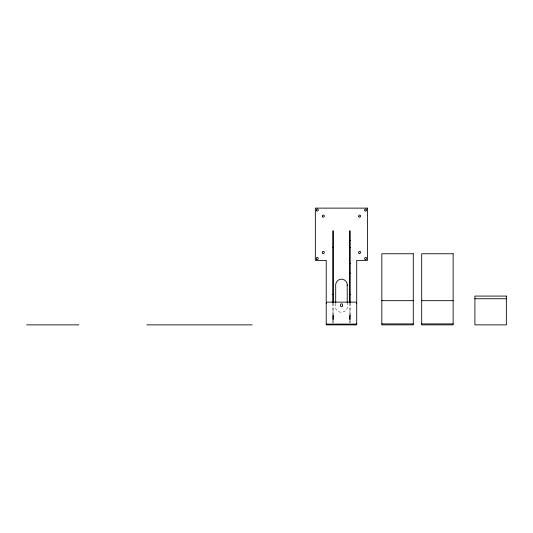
<?xml version="1.0" encoding="UTF-8"?>
<svg xmlns="http://www.w3.org/2000/svg" width="533" height="533" viewBox="0 0 533 533"><rect width="100%" height="100%" fill="white"/><g stroke="black" fill="none" stroke-linecap="round" stroke-linejoin="round"><path stroke-width="0.4" stroke-dasharray="2.67 2" d="M335.703 303.337C332.672 315.796 350.821 314.663 347.236 302.791M332.712 311.758L333.485 311.805M349.448 311.758L350.228 311.805M350.228 303.084L350.228 314.85M350.228 320.266L350.228 324.097M349.448 303.084L349.448 314.85M349.448 320.266L349.448 323.331M333.485 303.084L333.485 314.85M333.485 320.266L333.485 323.331M332.712 303.084L332.712 315.629M332.712 320.266L332.712 323.331"/><path stroke-width="0.8" d="M335.703 302.524L335.697 284.349A5.803 5.803 0 0 1 347.203 284.049L347.236 302.791M326.229 303.583L326.716 302.131L356.224 302.131L356.71 303.583M349.448 240.55L350.228 240.55M332.712 247.565L333.485 247.565M349.448 247.565L350.228 247.565M349.448 263.429L350.228 263.429M349.448 273.103L350.228 273.103M332.712 294.356L333.485 294.356M349.448 294.356L350.228 294.356M474.903 298.746L506.35 298.746M381.828 300.679L413.275 300.679M421.69 300.679L453.137 300.679M381.828 323.904L413.275 323.904M421.69 323.904L453.137 323.904M326.229 324.097L356.71 324.097M26.65 324.87L78.897 324.87M146.848 324.87L252.222 324.87M350.228 302.711L350.228 230.869L349.448 230.869L349.448 302.711M347.223 284.855L347.223 285.641M333.485 302.711L333.485 230.869L332.712 230.869L332.712 302.711M367.59 208.13L315.343 208.13L315.343 260.377L326.229 260.377L326.229 324.87L356.71 324.87L356.71 260.377L367.59 260.377L367.59 208.13M413.275 253.755L381.828 253.755L381.828 324.87L413.275 324.87L413.275 253.755M453.137 253.755L421.69 253.755L421.69 324.87L453.137 324.87L453.137 253.755M506.35 296.082L474.903 296.082L474.903 324.87L506.35 324.87L506.35 296.082M333.485 315.629L332.712 315.629L332.712 319.5L333.485 319.5L333.485 315.629M350.228 315.629L349.448 315.629L349.448 319.5L350.228 319.5L350.228 315.629M342.439 305.762L342.439 304.789A0.966 0.966 0 0 0 341.466 303.823A0.966 0.966 0 0 0 340.5 304.789L340.5 305.762A0.966 0.966 0 0 0 341.466 306.728A0.966 0.966 0 0 0 342.439 305.762M316.769 259.324A1.013 1.013 0 0 0 318.294 258.445A1.013 1.013 0 0 0 316.769 257.566A1.013 1.013 0 0 0 316.769 259.324M322.818 253.275A1.013 1.013 0 0 0 324.344 252.395A1.013 1.013 0 0 0 322.818 251.516A1.013 1.013 0 0 0 322.818 253.275M358.956 253.168A1.013 1.013 0 0 0 360.608 252.582A1.013 1.013 0 0 0 359.269 251.443A1.013 1.013 0 0 0 358.956 253.168M365.098 259.298A1.013 1.013 0 0 0 366.671 258.498A1.013 1.013 0 0 0 365.198 257.539A1.013 1.013 0 0 0 365.098 259.298M358.936 216.871A1.013 1.013 0 0 0 360.608 216.318A1.013 1.013 0 0 0 359.289 215.152A1.013 1.013 0 0 0 358.936 216.871M365.058 210.888A1.013 1.013 0 0 0 366.671 210.169A1.013 1.013 0 0 0 365.245 209.136A1.013 1.013 0 0 0 365.058 210.888M322.765 216.964A1.013 1.013 0 0 0 324.337 216.171A1.013 1.013 0 0 0 322.871 215.205A1.013 1.013 0 0 0 322.765 216.964M316.615 210.835A1.013 1.013 0 0 0 318.274 210.255A1.013 1.013 0 0 0 316.948 209.103A1.013 1.013 0 0 0 316.615 210.835"/></g></svg>
